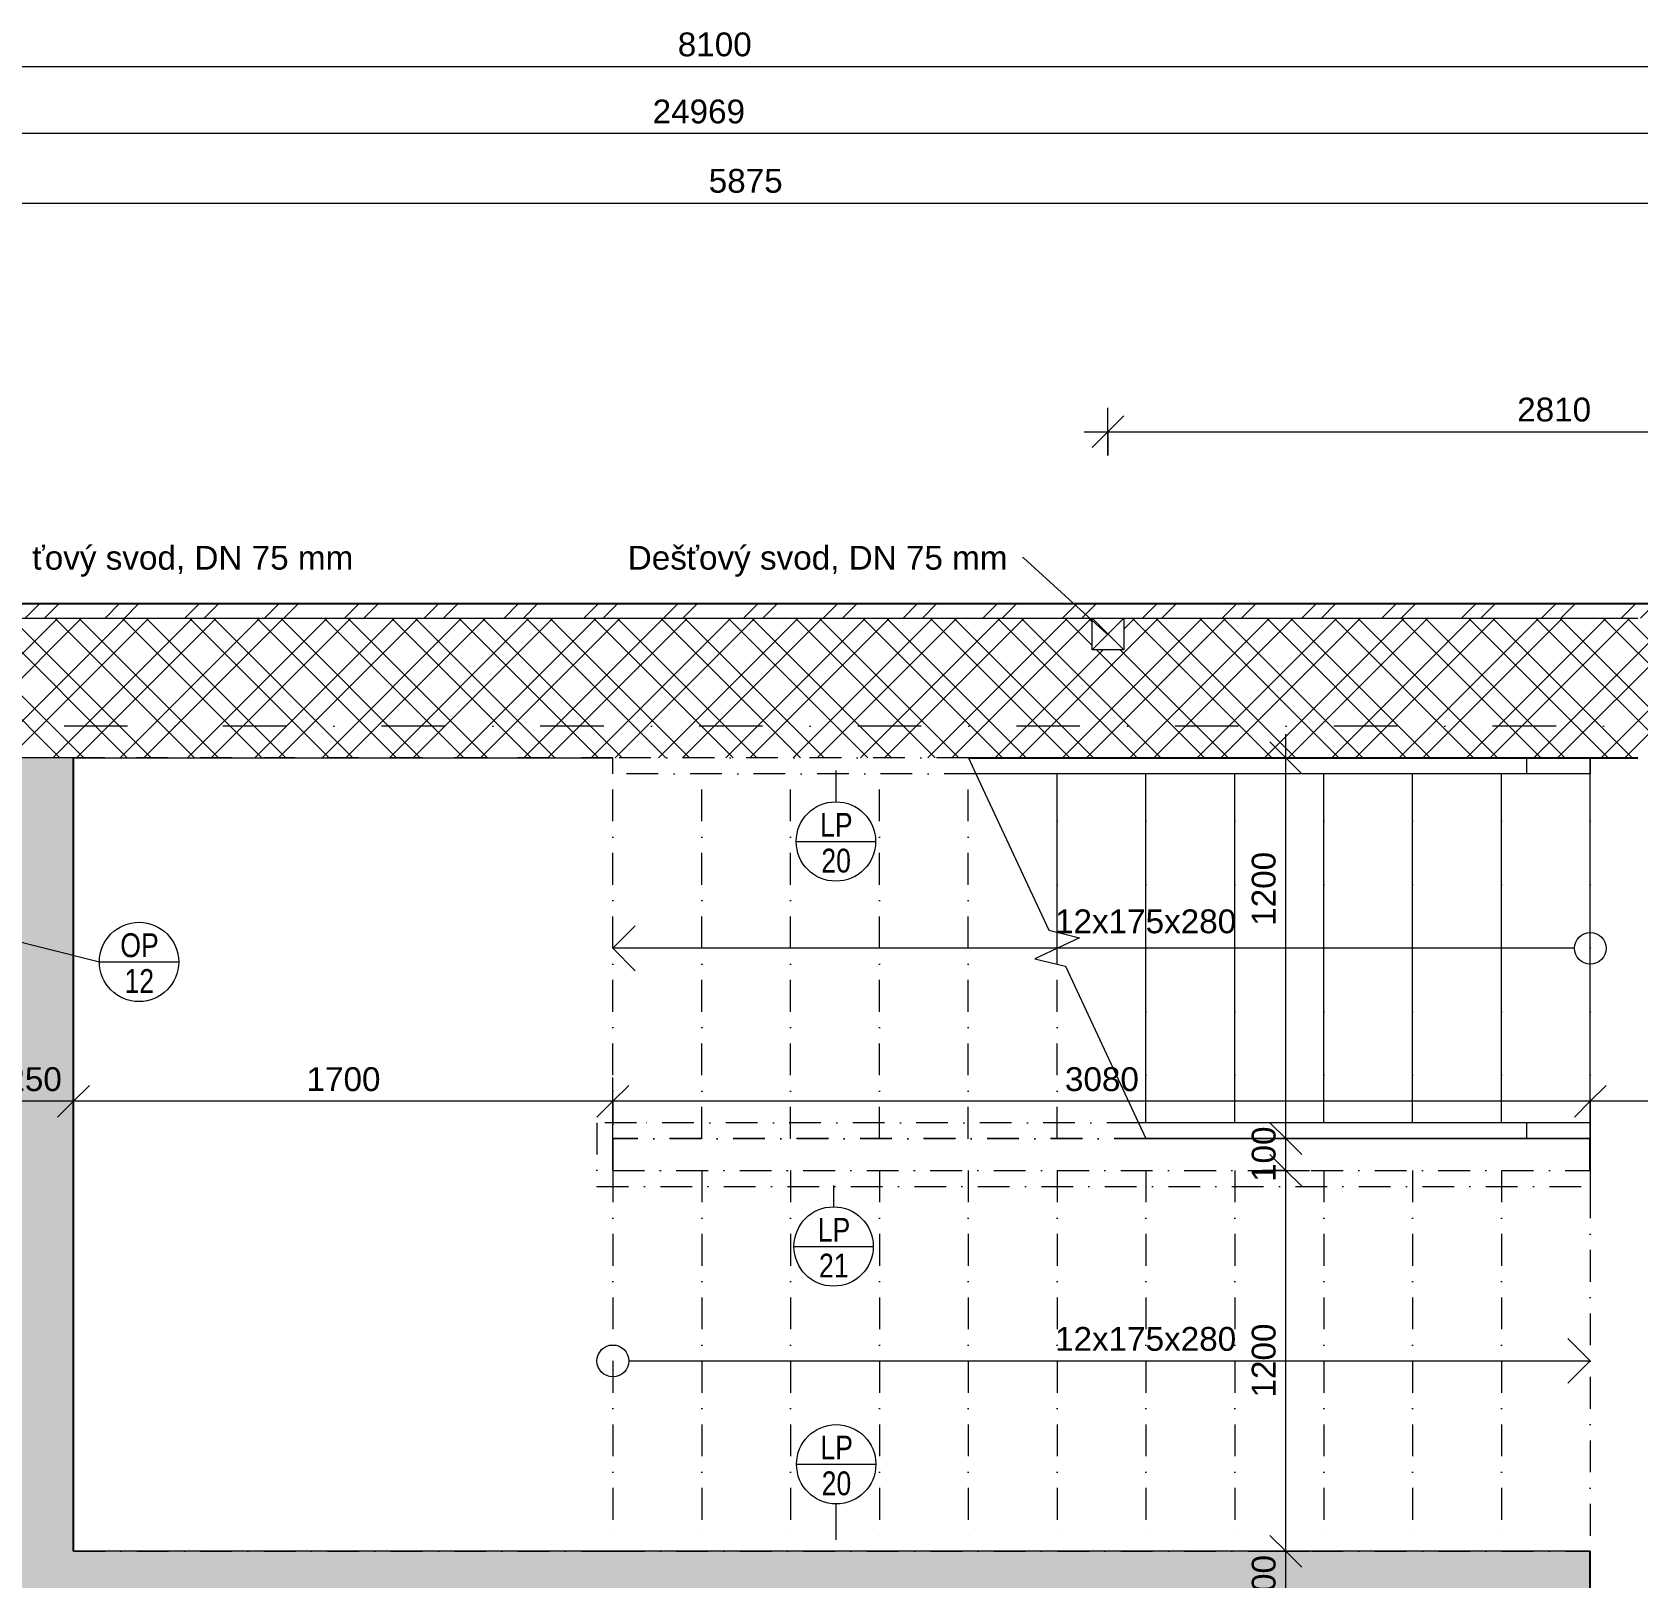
# Model space of a CAD drawing. Header units: millimetres. Extents: x -2616 to 42510, y -3604 to 14792.
# Drawn here: x 10000 to 15060, y 8966 to 13837 of the extents above; entities that cross this region are included whole.
import ezdxf

# ---------------------------------------------------------------- set-up
doc = ezdxf.new("R2010")
doc.units = ezdxf.units.MM
doc.linetypes.add('HA_DashDot_10mm-S3mm', pattern=[500, 200, -150, 0, -150])
doc.linetypes.add('HA_DashDot_4mm-S1mm', pattern=[200, 100, -50, 0, -50])
for name, color, linetype, lineweight in [('A-____-____-DIMS', 9, 'Continuous', 5), ('A-____-____-DIMS-50', 9, 'Continuous', 5), ('A-AREA-____-OTLN', 9, 'Continuous', 5), ('A-DETL-GENF-OTLN', 9, 'Continuous', 9), ('A-FLOR-____-OTLN', 9, 'Continuous', 9), ('A-FLOR-HRAL-IDEN', 9, 'Continuous', 9), ('A-FLOR-HRAL-MBND', 9, 'HA_DashDot_4mm-S1mm', 9), ('A-FLOR-HRAL-OTLN', 9, 'Continuous', 9), ('A-GENM-____-IDEN', 9, 'Continuous', 9), ('A-WALL-____-MCUT', 9, 'Continuous', 25), ('A-WALL-____-PATT', 9, 'Continuous', 25), ('G-____-____-TEXT', 9, 'Continuous', 5), ('I-WALL-____-MCUT', 9, 'Continuous', 25), ('M-HVAC-DUCT-OTLN', 9, 'Continuous', 9), ('S-GRID-____-OTLN', 9, 'Continuous', 5), ('S-STRS-____-MBND', 9, 'HA_DashDot_4mm-S1mm', 9), ('S-STRS-____-OTLN', 9, 'Continuous', 9)]:
    doc.layers.add(name, color=color, linetype=linetype, lineweight=lineweight)
doc.styles.add('Arial_1', font='arial.ttf', dxfattribs={"height": 75})
doc.styles.add('Arial_2', font='arial.ttf', dxfattribs={"width": 0.8, "height": 75})
doc.dimstyles.new('Inner_Dimensions', dxfattribs={"dimscale": 304.8, "dimtxt": 76.519455, "dimasz": 0.328084, "dimexe": 0.246063, "dimexo": 0.0625, "dimgap": 0.032808, "dimtad": 1, "dimdec": 0, "dimzin": 0, "dimdsep": 46, "dimtxsty": 'Arial_1', "dimblk1": 'OBLIQUE', "dimblk2": 'OBLIQUE', "dimsah": 1, "dimcen": 0.09, "dimdle": 0.246063, "dimazin": 0, "dimtfac": 1, "dimtdec": 4, "dimtix": 1, "dimtmove": 0, "dimatfit": 3, "dimfxl": 0.246063, "dimfxlon": 1, "dimtvp": 1, "dimtolj": 1, "dimtzin": 0, "dimlwd": 9, "dimlwe": 9, "dimarcsym": 2})
doc.dimstyles.new('Inner_Dimensions_2', dxfattribs={"dimscale": 304.8, "dimtxt": 76.519455, "dimasz": 0.328084, "dimexe": 0.246063, "dimexo": 0.0625, "dimgap": 0.032808, "dimtad": 1, "dimdec": 0, "dimzin": 0, "dimdsep": 46, "dimtxsty": 'Arial_1', "dimblk1": 'OBLIQUE', "dimblk2": 'OBLIQUE', "dimsah": 1, "dimcen": 0.09, "dimdle": 0.246063, "dimazin": 0, "dimtfac": 1, "dimtdec": 4, "dimtix": 1, "dimtmove": 2, "dimatfit": 3, "dimfxl": 0.246063, "dimfxlon": 1, "dimtvp": 1, "dimtolj": 1, "dimtzin": 0, "dimlwd": 9, "dimlwe": 9, "dimarcsym": 2})

# ---------------------------------------------------------------- blocks, each defined once
blk = doc.blocks.new('Top Rail Type - Top Rail_Internal_-1380920-DSP_1NP-A')
at = {"layer": 'A-FLOR-HRAL-OTLN'}
for p, q in [((14710, 11499.6), (14710, 11549.6)), ((14910, 11549.6), (14910, 11499.6))]:
    blk.add_line(p, q, dxfattribs=at)
blk = doc.blocks.new('Top Rail Type - Top Rail_Internal_-V1-DSP_1NP-A')
at = {"layer": 'A-FLOR-HRAL-MBND'}
for p, q in [((11830, 11499.6), (11830, 11549.6)), ((12950.4, 11549.6), (11830, 11549.6)), ((12973.7, 11499.6), (11830, 11499.6))]:
    blk.add_line(p, q, dxfattribs=at)
at = {"layer": 'A-FLOR-HRAL-OTLN'}
for p, q in [((12950.4, 11549.6), (12973.7, 11499.6)), ((14910, 11549.6), (12950.4, 11549.6)), ((14910, 11499.6), (14910, 11549.6)), ((14910, 11499.6), (12973.7, 11499.6))]:
    blk.add_line(p, q, dxfattribs=at)
blk = doc.blocks.new('Top Rail Type - Top Rail_Internal_-1380936-DSP_1NP-A')
at = {"layer": 'A-FLOR-HRAL-OTLN'}
for p, q in [((14710, 10350.4), (14710, 10400.4)), ((14910, 10400.4), (14910, 10350.4))]:
    blk.add_line(p, q, dxfattribs=at)
blk = doc.blocks.new('Top Rail Type - Top Rail_Internal_-V2-DSP_1NP-A')
at = {"layer": 'A-FLOR-HRAL-MBND'}
for p, q in [((11779.6, 10400.4), (11779.6, 10199.6)), ((11904.6, 10400.4), (11779.6, 10400.4)), ((13486.3, 10400.4), (11904.6, 10400.4)), ((11829.6, 10350.4), (11829.6, 10249.6)), ((11904.6, 10350.4), (11829.6, 10350.4)), ((13509.6, 10350.4), (11904.6, 10350.4)), ((11829.6, 10249.6), (14910, 10249.6)), ((14910, 10249.6), (14910, 10199.6)), ((11779.6, 10199.6), (14910, 10199.6))]:
    blk.add_line(p, q, dxfattribs=at)
at = {"layer": 'A-FLOR-HRAL-OTLN'}
for p, q in [((13486.3, 10400.4), (13509.6, 10350.4)), ((14910, 10400.4), (13486.3, 10400.4)), ((14910, 10350.4), (14910, 10400.4)), ((14910, 10350.4), (13509.6, 10350.4))]:
    blk.add_line(p, q, dxfattribs=at)
blk = doc.blocks.new('HA_SYMB_Staircase_Arrow - Default-1660481-DSP_1NP-A')
at = {"layer": 'A-DETL-GENF-OTLN'}
for p, q in [((3080, 0), (3009.3, 70.7)), ((3080, 0), (3009.3, -70.7)), ((50, 0), (3080, 0))]:
    blk.add_line(p, q, dxfattribs=at)
blk.add_circle((0, 0), 50, dxfattribs=at)
blk = doc.blocks.new('DIMBLOCK33-DSP_1NP-A')
at = {"layer": 'A-____-____-DIMS-50', "lineweight": 9}
for p, q in [((13950.6, 9050), (13900.6, 9100)), ((13875.6, 9050), (14025.6, 9050)), ((13950.6, 9050), (13875.6, 9050)), ((13950.6, 8850), (13950.6, 9050)), ((13950.6, 9050), (14000.6, 9000)), ((13950.6, 8850), (13900.6, 8900)), ((13875.6, 8850), (14025.6, 8850)), ((13950.6, 8850), (13875.6, 8850)), ((13950.6, 8850), (14000.6, 8800))]:
    blk.add_line(p, q, dxfattribs=at)
at = {"layer": 'A-____-____-DIMS-50', "color": 0, "lineweight": 9, "insert": (13843.2, 8863.5), "char_height": 75, "width": 207.662, "attachment_point": 1, "rotation": 90, "line_spacing_factor": 0.941778, "style": 'Arial_1'}
blk.add_mtext('200', dxfattribs=at)
blk = doc.blocks.new('_Oblique')
at = {"color": 0, "linetype": 'ByBlock', "lineweight": -2}
blk.add_line((-0.5, -0.5), (0.5, 0.5), dxfattribs=at)
blk = doc.blocks.new('DIMBLOCK34-DSP_1NP-A')
at = {"layer": 'A-____-____-DIMS-50', "lineweight": 9}
for p, q in [((13950.6, 10250), (13900.6, 10300)), ((13875.6, 10250), (14025.6, 10250)), ((13950.6, 10250), (13875.6, 10250)), ((13950.6, 9050), (13950.6, 10250)), ((13950.6, 10250), (14000.6, 10200)), ((13950.6, 9050), (13900.6, 9100)), ((13875.6, 9050), (14025.6, 9050)), ((13950.6, 9050), (13875.6, 9050)), ((13950.6, 9050), (14000.6, 9000))]:
    blk.add_line(p, q, dxfattribs=at)
at = {"layer": 'A-____-____-DIMS-50', "color": 0, "lineweight": 9, "insert": (13843.2, 9534.6), "char_height": 75, "width": 276.883, "attachment_point": 1, "rotation": 90, "line_spacing_factor": 0.941778, "style": 'Arial_1'}
blk.add_mtext('1200', dxfattribs=at)
blk = doc.blocks.new('DIMBLOCK35-DSP_1NP-A')
at = {"layer": 'A-____-____-DIMS-50', "lineweight": 9}
for p, q in [((13950.6, 10350.4), (13900.6, 10400.4)), ((13875.6, 10350.4), (14025.6, 10350.4)), ((13950.6, 10350.4), (13875.6, 10350.4)), ((13950.6, 10250), (13950.6, 10350.4)), ((13950.6, 10350.4), (14000.6, 10300.4)), ((13950.6, 10250), (13900.6, 10300)), ((13875.6, 10250), (14025.6, 10250)), ((13950.6, 10250), (13875.6, 10250)), ((13950.6, 10250), (14000.6, 10200))]:
    blk.add_line(p, q, dxfattribs=at)
at = {"layer": 'A-____-____-DIMS-50', "color": 0, "lineweight": 9, "insert": (13843.2, 10213.7), "char_height": 75, "width": 207.662, "attachment_point": 1, "rotation": 90, "line_spacing_factor": 0.941778, "style": 'Arial_1'}
blk.add_mtext('100', dxfattribs=at)
blk = doc.blocks.new('DIMBLOCK36-DSP_1NP-A')
at = {"layer": 'A-____-____-DIMS-50', "lineweight": 9}
for p, q in [((13950.6, 11550), (13900.6, 11600)), ((13950.6, 10350.4), (13950.6, 11625)), ((13875.6, 11550), (14025.6, 11550)), ((13950.6, 11550), (13875.6, 11550)), ((13950.6, 11550), (14000.6, 11500)), ((13950.6, 10350.4), (13900.6, 10400.4)), ((13875.6, 10350.4), (14025.6, 10350.4)), ((13950.6, 10350.4), (13875.6, 10350.4)), ((13950.6, 10350.4), (14000.6, 10300.4))]:
    blk.add_line(p, q, dxfattribs=at)
at = {"layer": 'A-____-____-DIMS-50', "color": 0, "lineweight": 9, "insert": (13843.2, 11020.8), "char_height": 75, "width": 276.883, "attachment_point": 1, "rotation": 90, "line_spacing_factor": 0.941778, "style": 'Arial_1'}
blk.add_mtext('1200', dxfattribs=at)
blk = doc.blocks.new('DIMBLOCK43-DSP_1NP-A')
at = {"layer": 'A-____-____-DIMS-50', "lineweight": 9}
for p, q in [((14910, 10392.9), (14910, 10542.9)), ((16710, 10392.9), (16710, 10542.9)), ((14910, 10467.9), (14960, 10517.9)), ((16710, 10467.9), (16760, 10517.9)), ((14910, 10467.9), (14860, 10417.9)), ((16710, 10467.9), (14910, 10467.9)), ((14910, 10467.9), (14910, 10392.9)), ((16710, 10467.9), (16660, 10417.9)), ((16710, 10467.9), (16710, 10392.9))]:
    blk.add_line(p, q, dxfattribs=at)
at = {"layer": 'A-____-____-DIMS-50', "color": 0, "lineweight": 9, "insert": (15694.6, 10575.2), "char_height": 75, "width": 276.883, "attachment_point": 1, "line_spacing_factor": 0.941778, "style": 'Arial_1'}
blk.add_mtext('1800', dxfattribs=at)
blk = doc.blocks.new('DIMBLOCK44-DSP_1NP-A')
at = {"layer": 'A-____-____-DIMS-50', "lineweight": 9}
for p, q in [((11830, 10392.9), (11830, 10542.9)), ((14910, 10392.9), (14910, 10542.9)), ((11830, 10467.9), (11880, 10517.9)), ((14910, 10467.9), (14960, 10517.9)), ((11830, 10467.9), (11780, 10417.9)), ((14910, 10467.9), (11830, 10467.9)), ((11830, 10467.9), (11830, 10392.9)), ((14910, 10467.9), (14860, 10417.9)), ((14910, 10467.9), (14910, 10392.9))]:
    blk.add_line(p, q, dxfattribs=at)
at = {"layer": 'A-____-____-DIMS-50', "color": 0, "lineweight": 9, "insert": (13254.6, 10575.2), "char_height": 75, "width": 276.883, "attachment_point": 1, "line_spacing_factor": 0.941778, "style": 'Arial_1'}
blk.add_mtext('3080', dxfattribs=at)
blk = doc.blocks.new('DIMBLOCK45-DSP_1NP-A')
at = {"layer": 'A-____-____-DIMS-50', "lineweight": 9}
for p, q in [((10130.4, 10392.9), (10130.4, 10542.9)), ((11830, 10392.9), (11830, 10542.9)), ((10130.4, 10467.9), (10180.4, 10517.9)), ((11830, 10467.9), (11880, 10517.9)), ((10130.4, 10467.9), (10080.4, 10417.9)), ((11830, 10467.9), (10130.4, 10467.9)), ((10130.4, 10467.9), (10130.4, 10392.9)), ((11830, 10467.9), (11780, 10417.9)), ((11830, 10467.9), (11830, 10392.9))]:
    blk.add_line(p, q, dxfattribs=at)
at = {"layer": 'A-____-____-DIMS-50', "color": 0, "lineweight": 9, "insert": (10864.8, 10575.2), "char_height": 75, "width": 276.883, "attachment_point": 1, "line_spacing_factor": 0.941778, "style": 'Arial_1'}
blk.add_mtext('1700', dxfattribs=at)
blk = doc.blocks.new('DIMBLOCK46-DSP_1NP-A')
at = {"layer": 'A-____-____-DIMS-50', "lineweight": 9}
for p, q in [((9880.4, 10392.9), (9880.4, 10542.9)), ((10130.4, 10392.9), (10130.4, 10542.9)), ((9880.4, 10467.9), (9930.4, 10517.9)), ((10130.4, 10467.9), (10180.4, 10517.9)), ((9880.4, 10467.9), (9830.4, 10417.9)), ((10130.4, 10467.9), (9880.4, 10467.9)), ((9880.4, 10467.9), (9880.4, 10392.9)), ((10130.4, 10467.9), (10080.4, 10417.9)), ((10130.4, 10467.9), (10130.4, 10392.9))]:
    blk.add_line(p, q, dxfattribs=at)
at = {"layer": 'A-____-____-DIMS-50', "color": 0, "lineweight": 9, "insert": (9918.9, 10575.2), "char_height": 75, "width": 207.662, "attachment_point": 1, "line_spacing_factor": 0.941778, "style": 'Arial_1'}
blk.add_mtext('250', dxfattribs=at)
blk = doc.blocks.new('DIMBLOCK68-DSP_1NP-A')
at = {"layer": 'A-____-____-DIMS-50', "lineweight": 9}
for p, q in [((9310, 13223.3), (9310, 13373.3)), ((15185, 13223.3), (15185, 13373.3)), ((9310, 13298.3), (9360, 13348.3)), ((15185, 13298.3), (15235, 13348.3)), ((9310, 13298.3), (9260, 13248.3)), ((9310, 13298.3), (15185, 13298.3)), ((9310, 13298.3), (9310, 13223.3)), ((15185, 13298.3), (15135, 13248.3)), ((15185, 13298.3), (15185, 13223.3))]:
    blk.add_line(p, q, dxfattribs=at)
at = {"layer": 'A-____-____-DIMS-50', "color": 0, "lineweight": 9, "insert": (12132.1, 13405.7), "char_height": 75, "width": 276.883, "attachment_point": 1, "line_spacing_factor": 0.941778, "style": 'Arial_1'}
blk.add_mtext('5875', dxfattribs=at)
blk = doc.blocks.new('DIMBLOCK88-DSP_1NP-A')
at = {"layer": 'A-____-____-DIMS-50', "lineweight": 9}
for p, q in [((-385, 13441.8), (-385, 13591.8)), ((-385, 13516.8), (-335, 13566.8)), ((24584, 13441.8), (24584, 13591.8)), ((24584, 13516.8), (24634, 13566.8)), ((24659, 13516.8), (-460, 13516.8)), ((-385, 13516.8), (-435, 13466.8)), ((-385, 13516.8), (-385, 13441.8)), ((24584, 13516.8), (24534, 13466.8)), ((24584, 13516.8), (24584, 13441.8))]:
    blk.add_line(p, q, dxfattribs=at)
at = {"layer": 'A-____-____-DIMS-50', "color": 0, "lineweight": 9, "insert": (11955.3, 13624.2), "char_height": 75, "width": 346.103, "attachment_point": 1, "line_spacing_factor": 0.941778, "style": 'Arial_1'}
blk.add_mtext('24969', dxfattribs=at)
blk = doc.blocks.new('HA_TAG_GM_Products - Generic-588599-DSP_1NP-A')
at = {"layer": 'A-GENM-____-IDEN'}
blk.add_line((-2.5, 0), (2.5, 0), dxfattribs=at)
blk.add_circle((0, 0), 2.5, dxfattribs=at)
blk = doc.blocks.new('DIMBLOCK181-DSP_1NP-A')
at = {"layer": 'A-____-____-DIMS-50', "lineweight": 9}
for p, q in [((8100, 13653.2), (8100, 13803.2)), ((8100, 13728.2), (8150, 13778.2)), ((16200, 13653.2), (16200, 13803.2)), ((16200, 13728.2), (16250, 13778.2)), ((8100, 13728.2), (8050, 13678.2)), ((8100, 13728.2), (16200, 13728.2)), ((8100, 13728.2), (8100, 13653.2)), ((16200, 13728.2), (16150, 13678.2)), ((16200, 13728.2), (16200, 13653.2))]:
    blk.add_line(p, q, dxfattribs=at)
at = {"layer": 'A-____-____-DIMS-50', "color": 0, "lineweight": 9, "insert": (12034.6, 13835.6), "char_height": 75, "width": 276.883, "attachment_point": 1, "line_spacing_factor": 0.941778, "style": 'Arial_1'}
blk.add_mtext('8100', dxfattribs=at)
blk = doc.blocks.new('DIMBLOCK185-DSP_1NP-A')
at = {"layer": 'A-____-____-DIMS-50', "lineweight": 9}
for p, q in [((13390, 12502.6), (13390, 12652.6)), ((16200, 12652.6), (16200, 12502.6)), ((16200, 12577.6), (16200, 12652.6)), ((13390, 12577.6), (13440, 12627.6)), ((16200, 12577.6), (16250, 12627.6)), ((13315, 12577.6), (16200, 12577.6)), ((13390, 12577.6), (13340, 12527.6)), ((13390, 12577.6), (13390, 12502.6)), ((16200, 12577.6), (16150, 12527.6))]:
    blk.add_line(p, q, dxfattribs=at)
at = {"layer": 'A-____-____-DIMS-50', "color": 0, "lineweight": 9, "insert": (14679.6, 12685), "char_height": 75, "width": 276.883, "attachment_point": 1, "line_spacing_factor": 0.941778, "style": 'Arial_1'}
blk.add_mtext('2810', dxfattribs=at)
blk = doc.blocks.new('HA_TAG_GM_Railings - Generic-2184224-DSP_1NP-A')
at = {"layer": 'A-FLOR-HRAL-IDEN'}
blk.add_line((-2.5, 0), (2.5, 0), dxfattribs=at)
blk.add_circle((0, 0), 2.5, dxfattribs=at)

msp = doc.modelspace()

# ---------------------------------------------------------------- hatches: boundary and pattern name
at = {"layer": 'A-WALL-____-PATT', "lineweight": 5}
h = msp.add_hatch(dxfattribs=at)
h.set_pattern_fill('FP_4', color=256, style=0, pattern_type=2)
h.set_pattern_definition([(45, (0, 0), (-125.7236, 125.7236), []), (45, (0, 190.5), (-125.7236, 125.7236), [])])
h.paths.add_polyline_path([(8310, 11990), (8310, 12035), (7965.3, 12035), (7965.3, 11990), (8225, 11990)])
h.paths.add_polyline_path([(9310, 11990), (15185, 11990), (15185, 12035), (9310, 12035)])
h.paths.add_polyline_path([(4435, 11990), (4435, 12035), (300, 12035), (300, 12025), (0, 12025), (0, 12035), (-385, 12035), (-340, 11990), (300, 11990)])
h.paths.add_polyline_path([(6435, 11990), (7732.9, 11990), (7732.9, 12035), (6435, 12035)])
h.paths.add_polyline_path([(22500, 11990), (22545, 12035), (20810, 12035), (20810, 11990), (22060, 11990)])
h.paths.add_polyline_path([(18611.8, 11990), (19810, 11990), (19810, 12035), (16185, 12035), (16185, 11990)])
h = msp.add_hatch(dxfattribs=at)
h.set_pattern_fill('FP_1', color=256, style=0, pattern_type=2)
h.set_pattern_definition([(45, (0, 0), (-106.066, 106.066), []), (45, (75, 0), (-106.066, 106.066), []), (315, (0, 0), (106.066, 106.066), []), (315, (75, 0), (106.066, 106.066), [])])
h.paths.add_polyline_path([(10130.4, 11550), (15185, 11550), (15185, 11990), (13440, 11990), (13440, 11890.1), (13340, 11890.1), (13340, 11990), (9310, 11990), (9310, 11550), (9880.4, 11550)])
h.paths.add_polyline_path([(8225, 11550), (8310, 11550), (8310, 11990), (8225, 11990)])
h.paths.add_polyline_path([(19810, 11550), (19810, 11990), (16185, 11990), (16185, 11550), (19560, 11550)])
h.paths.add_polyline_path([(20810, 11550), (22060, 11550), (22060, 11990), (20810, 11990)])
h.paths.add_polyline_path([(9559.9, 11889.9), (9559.9, 11989.9), (9659.9, 11989.9), (9659.9, 11889.9)])
h.paths.add_polyline_path([(19560, 11890), (19460, 11890), (19460, 11990), (19560, 11990)])
at = {"layer": 'A-WALL-____-PATT', "lineweight": 9}
for points in [[(9880.4, 8475), (10130.4, 8475), (10130.4, 11550), (9880.4, 11550), (9880.4, 9367.7)], [(10130.4, 8850), (14710, 8850), (14710, 9050), (10130.4, 9050)], [(14910, 8475), (14910, 9050), (14710, 9050), (14710, 8475)]]:
    msp.add_hatch(color=256, dxfattribs=at).paths.add_polyline_path(points)

# ---------------------------------------------------------------- linework, layer by layer
at = {"layer": 'A-AREA-____-OTLN', "lineweight": 25}
msp.add_line((14910, 10250), (14910, 10350), dxfattribs=at)
at = {"layer": 'A-FLOR-____-OTLN'}
for p, q in [((10130.4, 11549.6), (11830, 11549.6)), ((14910, 10350), (14910, 10250)), ((14910, 9050.4), (10130.4, 9050.4))]:
    msp.add_line(p, q, dxfattribs=at)
at = {"layer": 'A-FLOR-HRAL-IDEN'}
for p, q in [((12532.8, 11509.8), (12532.8, 11411.4)), ((12525.5, 10202.4), (12525.5, 10135.4)), ((12533.8, 9086), (12533.8, 9199.3))]:
    msp.add_line(p, q, dxfattribs=at)
at = {"layer": 'A-GENM-____-IDEN'}
msp.add_line((9682.1, 11041), (10212, 10907.1), dxfattribs=at)
at = {"layer": 'A-WALL-____-MCUT'}
for p, q in [((15185, 12035), (9310, 12035)), ((12950.3, 11550), (15060, 11550))]:
    msp.add_line(p, q, dxfattribs=at)
at = {"layer": 'A-WALL-____-MCUT', "lineweight": 9}
for p, q in [((9435, 11990), (13340, 11990)), ((13440, 11990), (15060, 11990)), ((10130, 11550), (9880.4, 11550))]:
    msp.add_line(p, q, dxfattribs=at)
at = {"layer": 'G-____-____-TEXT', "color": 250, "lineweight": 9}
for p, q in [((13124, 12180.5), (13120.9, 12180.5)), ((13386.6, 11941.1), (13124, 12180.5))]:
    msp.add_line(p, q, dxfattribs=at)
at = {"layer": 'I-WALL-____-MCUT'}
for p, q in [((10130.4, 9050), (10130.4, 11550)), ((14910, 8475), (14910, 9050))]:
    msp.add_line(p, q, dxfattribs=at)
at = {"layer": 'M-HVAC-DUCT-OTLN', "lineweight": 5}
for p, q in [((13340, 11990.1), (13440, 11890.1)), ((13340, 11890.1), (13440, 11990.1)), ((13340, 11990.1), (13440, 11990.1)), ((13340, 11890.1), (13340, 11990.1)), ((13440, 11990.1), (13440, 11890.1)), ((13440, 11890.1), (13340, 11890.1))]:
    msp.add_line(p, q, dxfattribs=at)
at = {"layer": 'S-GRID-____-OTLN', "linetype": 'HA_DashDot_10mm-S3mm', "lineweight": 9}
msp.add_line((24303.9, 11650), (-1016, 11650), dxfattribs=at)
at = {"layer": 'S-STRS-____-MBND'}
for p, q in [((10130, 11550), (10130, 9050)), ((11830, 11550), (10130, 11550)), ((11830, 11549.6), (11830, 11550)), ((12950.2, 11550), (11830, 11550)), ((11830, 11549.6), (11830, 11550)), ((12110, 10350), (12110, 11550)), ((12110, 10350), (12110, 11550)), ((12390, 10350), (12390, 11550)), ((12390, 10350), (12390, 11550)), ((12670, 10350), (12670, 11550)), ((12670, 10350), (12670, 11550)), ((12950, 10350), (12950, 11550)), ((12950, 10350), (12950, 11550)), ((11830, 10350), (11830, 11499.6)), ((11830, 10350), (11830, 11499.6)), ((13230, 10950), (13230, 11000.2)), ((13230, 10950), (13230, 11000.2)), ((13230, 10350), (13230, 10899.8)), ((13230, 10350), (13230, 10899.8)), ((11830, 10250), (11830, 10350)), ((13509.8, 10350), (11830, 10350)), ((11830, 10250), (11830, 9050)), ((11830, 10250), (14910, 10250)), ((11830, 10250), (11830, 9050)), ((12110, 10250), (12110, 9050)), ((12110, 10250), (12110, 9050)), ((12390, 10250), (12390, 9050)), ((12390, 10250), (12390, 9050)), ((12670, 10250), (12670, 9050)), ((12670, 10250), (12670, 9050)), ((12950, 10250), (12950, 9050)), ((12950, 10250), (12950, 9050)), ((13230, 10250), (13230, 9050)), ((13230, 10250), (13230, 9050)), ((13510, 10250), (13510, 9050)), ((13510, 10250), (13510, 9050)), ((13790, 10250), (13790, 9050)), ((13790, 10250), (13790, 9050)), ((14070, 10250), (14070, 9050)), ((14070, 10250), (14070, 9050)), ((14350, 10250), (14350, 9050)), ((14350, 10250), (14350, 9050)), ((14630, 10250), (14630, 9050)), ((14630, 10250), (14630, 9050)), ((14910, 10250), (14910, 10249.6)), ((14910, 10199.6), (14910, 9050)), ((10130, 9050), (11830, 9050)), ((11830, 9050), (14910, 9050))]:
    msp.add_line(p, q, dxfattribs=at)
at = {"layer": 'S-STRS-____-MBND', "linetype": 'Continuous', "lineweight": 5}
for p, q in [((12973.7, 11499.6), (13203.6, 11006.6)), ((13300.8, 10983), (13159.2, 10917)), ((13203.6, 11006.6), (13300.8, 10983)), ((13159.2, 10917), (13256.4, 10893.4)), ((13256.4, 10893.4), (13486.3, 10400.4))]:
    msp.add_line(p, q, dxfattribs=at)
at = {"layer": 'S-STRS-____-OTLN', "linetype": 'HA_DashDot_4mm-S1mm'}
for p, q in [((13230, 11000.2), (13230, 11499.6)), ((13510, 10400.4), (13510, 11499.6)), ((13790, 10400.4), (13790, 11499.6)), ((14070, 10400.4), (14070, 11499.6)), ((14350, 10400.4), (14350, 11499.6)), ((14630, 10400.4), (14630, 11499.6)), ((14910, 10400.4), (14910, 11499.6)), ((13230, 10899.8), (13230, 10950))]:
    msp.add_line(p, q, dxfattribs=at)
at = {"layer": 'S-STRS-____-OTLN'}
for p, q in [((13230, 11000.2), (13230, 11499.6)), ((13510, 10400.4), (13510, 11499.6)), ((13790, 10400.4), (13790, 11499.6)), ((14070, 10400.4), (14070, 11499.6)), ((14350, 10400.4), (14350, 11499.6)), ((14630, 10400.4), (14630, 11499.6)), ((14910, 10400.4), (14910, 11499.6)), ((13230, 10899.8), (13230, 10950)), ((13510, 10350), (13509.8, 10350)), ((13790, 10350), (13510, 10350)), ((14070, 10350), (13790, 10350)), ((14350, 10350), (14070, 10350)), ((14630, 10350), (14350, 10350)), ((14910, 10350), (14630, 10350))]:
    msp.add_line(p, q, dxfattribs=at)

# ---------------------------------------------------------------- block references
at = {"layer": 'A-DETL-GENF-OTLN', "rotation": 180}
msp.add_blockref('HA_SYMB_Staircase_Arrow - Default-1660481-DSP_1NP-A', (14910, 10950), dxfattribs=at)
at = {"layer": 'A-DETL-GENF-OTLN'}
msp.add_blockref('HA_SYMB_Staircase_Arrow - Default-1660481-DSP_1NP-A', (11830, 9650), dxfattribs=at)
at = {"layer": 'A-FLOR-HRAL-IDEN', "xscale": 49.99999999999998, "yscale": 49.99999999999998, "zscale": 49.99999999999998}
for p in [(12532.8, 11286.4), (12525.5, 10010.4), (12533.8, 9324.3)]:
    msp.add_blockref('HA_TAG_GM_Railings - Generic-2184224-DSP_1NP-A', p, dxfattribs=at)
at = {"layer": 'A-FLOR-HRAL-OTLN'}
for name in ['Top Rail Type - Top Rail_Internal_-V1-DSP_1NP-A', 'Top Rail Type - Top Rail_Internal_-1380920-DSP_1NP-A', 'Top Rail Type - Top Rail_Internal_-V2-DSP_1NP-A', 'Top Rail Type - Top Rail_Internal_-1380936-DSP_1NP-A']:
    msp.add_blockref(name, (0, 0), dxfattribs=at)
at = {"layer": 'A-GENM-____-IDEN', "xscale": 49.99999999999998, "yscale": 49.99999999999998, "zscale": 49.99999999999998}
msp.add_blockref('HA_TAG_GM_Products - Generic-588599-DSP_1NP-A', (10337, 10907.1), dxfattribs=at)

# ---------------------------------------------------------------- texts
at = {"layer": 'A-FLOR-HRAL-IDEN', "lineweight": 5, "char_height": 75, "attachment_point": 1, "style": 'Arial_2'}
for s, insert, width in [('LP', (12483, 11376.5), 125.063), ('20', (12487, 11263.8), 115.443), ('LP', (12475.7, 10100.5), 125.063), ('21', (12479.7, 9987.8), 115.443), ('LP', (12484, 9414.4), 125.063), ('20', (12488, 9301.7), 115.443)]:
    msp.add_mtext(s, dxfattribs=dict(at, insert=insert, width=width))
at = {"layer": 'A-GENM-____-IDEN', "lineweight": 5, "char_height": 75, "attachment_point": 1, "style": 'Arial_2'}
for s, insert, width in [('OP', (10278, 10997.2), 147.51), ('12', (10291.2, 10884.4), 115.443)]:
    msp.add_mtext(s, dxfattribs=dict(at, insert=insert, width=width))
at = {"layer": 'G-____-____-TEXT', "color": 7, "lineweight": 9, "char_height": 75, "attachment_point": 1, "style": 'Arial_1'}
for s, insert, width in [('ťový svod, DN 75 mm', (10000.6, 12218), 1222.573), ('Deš', (11877, 12218), 224.472), ('ťový svod, DN 75 mm', (12062.2, 12218), 1222.573), ('12x175x280', (13223.3, 11072.4), 689.451), ('12x175x280', (13223.3, 9756.8), 689.451)]:
    msp.add_mtext(s, dxfattribs=dict(at, insert=insert, width=width))

# ---------------------------------------------------------------- dimensions: what is measured, and where the dimension line sits
at = {"layer": 'A-____-____-DIMS', "lineweight": 9}
for base, p1, p2, override, picture, middle in [((16200, 13728.2), (8100, 13653.2), (16200, 13653.2), {"dimpost": '<>', "dimfxl": 8100}, 'DIMBLOCK181-DSP_1NP-A', (12150, 13776.5)), ((16200, 12577.6), (13390, 12502.6), (16200, 12652.6), {"dimpost": '<>', "dimfxl": 2814.000711}, 'DIMBLOCK185-DSP_1NP-A', (14795, 12625.9)), ((9880.4, 10467.9), (10130.4, 10392.9), (9880.4, 10392.9), {"dimpost": '<>', "dimfxl": 250}, 'DIMBLOCK46-DSP_1NP-A', (10005.4, 10516.2)), ((10130.4, 10467.9), (11830, 10392.9), (10130.4, 10392.9), {"dimpost": '<>', "dimfxl": 1699.6}, 'DIMBLOCK45-DSP_1NP-A', (10980.2, 10516.2)), ((11830, 10467.9), (14910, 10392.9), (11830, 10392.9), {"dimpost": '<>', "dimfxl": 3080}, 'DIMBLOCK44-DSP_1NP-A', (13370, 10516.2)), ((14910, 10467.9), (16710, 10392.9), (14910, 10392.9), {"dimpost": '<>', "dimfxl": 1800}, 'DIMBLOCK43-DSP_1NP-A', (15810, 10516.2))]:
    dim = msp.add_linear_dim(base=base, p1=p1, p2=p2, dimstyle='Inner_Dimensions', override=override, dxfattribs=at)
    dim.commit()
    dim.dimension.update_dxf_attribs({"geometry": picture, "text_midpoint": middle})
for base, p1, p2, angle, override, picture, middle in [((-385, 13516.8), (24584, 13441.8), (-385, 13441.8), 0, {"dimpost": '<>', "dimfxl": 24968.994303}, 'DIMBLOCK88-DSP_1NP-A', (12099.5, 13565.1)), ((15185, 13298.3), (9310, 13223.3), (15185, 13223.3), 0, {"dimpost": '<>', "dimfxl": 5875}, 'DIMBLOCK68-DSP_1NP-A', (12247.5, 13346.6)), ((13950.6, 10350.4), (13875.6, 10250), (13875.6, 10350.4), 90, {"dimpost": '<>', "dimfxl": 100.4}, 'DIMBLOCK35-DSP_1NP-A', (13902.3, 10300.2)), ((13950.6, 10250), (13875.6, 9050), (13875.6, 10250), 90, {"dimpost": '<>', "dimfxl": 1200}, 'DIMBLOCK34-DSP_1NP-A', (13902.3, 9650)), ((13950.6, 9050), (13875.6, 8850), (13875.6, 9050), 90, {"dimpost": '<>', "dimfxl": 200}, 'DIMBLOCK33-DSP_1NP-A', (13902.3, 8950))]:
    dim = msp.add_linear_dim(base=base, p1=p1, p2=p2, angle=angle, dimstyle='Inner_Dimensions', override=override, dxfattribs=at)
    dim.commit()
    dim.dimension.update_dxf_attribs({"geometry": picture, "text_midpoint": middle})
dim = msp.add_linear_dim(base=(13950.6, 11550), p1=(13875.6, 10350.4), p2=(13875.6, 11550), angle=90, dimstyle='Inner_Dimensions_2', override={"dimpost": '<>', "dimfxl": 1199.6}, dxfattribs=at)
dim.commit()
dim.dimension.update_dxf_attribs({"geometry": 'DIMBLOCK36-DSP_1NP-A', "text_midpoint": (13893.2, 11159.3), "dimtype": 160, "text_rotation": 90})

doc.saveas('drawing.dxf')
